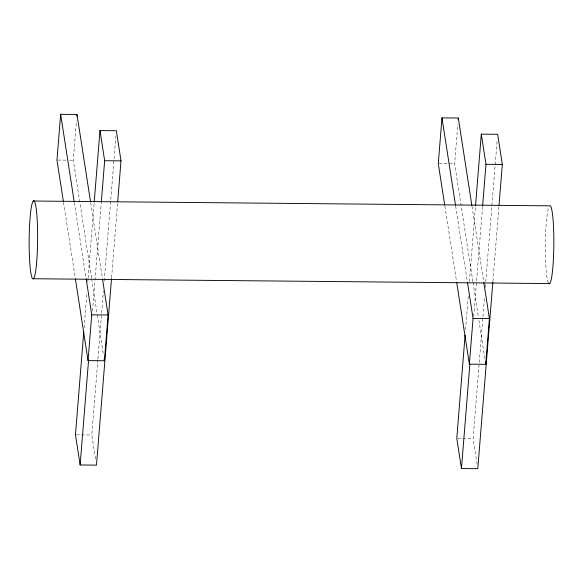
<?xml version="1.0" encoding="UTF-8"?>
<svg xmlns="http://www.w3.org/2000/svg" width="583" height="583" viewBox="0 0 583 583"><rect width="100%" height="100%" fill="white"/><g stroke="black" fill="none" stroke-linecap="round" stroke-linejoin="round"><path stroke-width="0.44" stroke-dasharray="2.92 2.19" d="M91.567 278.018L73.305 160.208L76.49 120.739M84.069 327.967L86.918 292.651M87.793 281.786L88.011 279.075M88.084 278.164L94.147 203.008M92.544 311.038L101.231 203.285M95.517 458.923L91.801 434.976L97.857 359.813M97.929 358.909L103.41 290.997M104.211 281.035L115.886 136.152M111.586 277.69L117.642 202.527M472.893 281.582L454.631 163.779L457.808 124.303M465.54 329.723L468.389 294.408M469.41 281.735L475.466 206.571M473.717 316.416L482.622 205.945M477.113 464.257L473.126 438.54L479.182 363.384M479.255 362.473L484.582 296.375M485.311 287.317L485.675 282.791M485.748 281.88L497.212 139.716M492.905 281.254L498.968 206.098M57.87 160.07L66.047 160.143M69.676 160.179L73.305 160.208M439.196 163.634L454.631 163.779M76.366 434.831L91.801 434.976M457.691 438.394L473.126 438.54M471.982 206.156L483.686 281.691M473.032 282.478L478.33 316.656M478.883 320.249L484.881 358.917M455.636 206.003L467.486 282.442M444.836 205.886L456.547 281.429M90.657 202.585L102.368 278.127M91.713 278.914L97.15 313.989M97.288 314.886L103.417 354.457M74.318 202.432L86.029 277.974M63.518 202.323L75.367 278.761M548.312 282.799A39.068 4.227 -89.5 0 1 545.36 247.454A39.068 4.227 -89.5 0 1 548.435 208.204"/><path stroke-width="0.87" d="M90.518 201.689L76.992 114.457L60.654 114.304L56.966 160.055L63.379 201.426M76.854 116.25L76.992 114.457M83.777 331.589L75.462 434.823L80.133 464.979L96.479 465.132L111.513 278.594M94.22 202.104L99.984 130.57L116.323 130.723L121.002 160.879L117.715 201.623M102.506 279.024L108.081 314.995L104.393 360.753L88.055 360.6L91.742 314.842L86.167 278.871M80.133 464.979L88.529 360.841M101.304 202.374L104.656 160.726L99.984 130.57M471.836 205.252L458.318 118.021L441.972 117.868L438.285 163.626L444.698 204.99M458.172 119.821L458.318 118.021M465.103 335.159L456.78 438.387L461.459 468.543L477.798 468.696L492.832 282.157M475.539 205.668L481.303 134.134L497.649 134.287L502.32 164.442L499.041 205.187M483.832 282.595L489.407 318.566L485.719 364.317L469.373 364.164L473.061 318.413L467.486 282.442M461.459 468.543L469.847 364.404M482.622 205.945L485.982 164.289L481.303 134.134M104.656 160.726L121.002 160.879M485.982 164.289L502.32 164.442M33.318 201.018L549.529 205.843A39.068 4.227 -89.5 0 1 553.821 245.8A39.068 4.227 -89.5 0 1 548.581 283.287M33.471 278.747L549.682 283.571M91.742 314.842L108.081 314.995M473.061 318.413L489.407 318.566M485.296 361.62L485.719 364.317M441.972 117.868L455.498 205.099M456.686 282.325L469.373 364.164M104.117 358.953L104.393 360.753M60.654 114.304L74.172 201.536M75.367 278.761L88.055 360.6M36.452 264.522A39.068 4.227 -89.5 0 0 34.419 201.303A39.068 4.227 -89.5 0 0 29.318 253.816A39.068 4.227 -89.5 0 0 36.452 264.522"/></g></svg>
